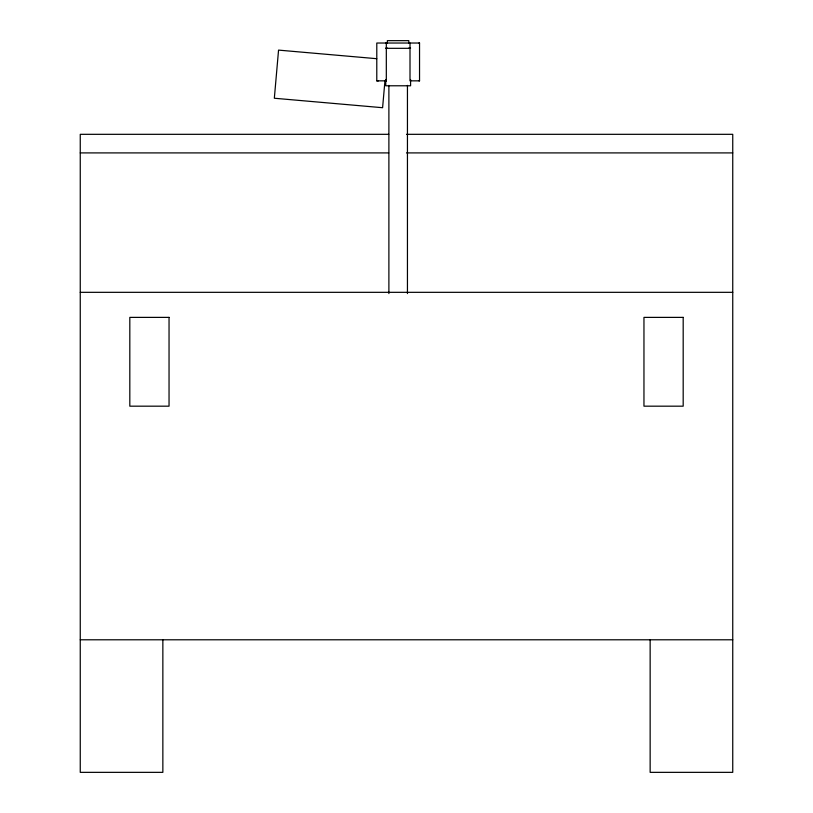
<?xml version="1.0" encoding="UTF-8"?>
<svg xmlns="http://www.w3.org/2000/svg" width="813" height="813" viewBox="0 0 813 813"><rect width="100%" height="100%" fill="white"/><g stroke="black" fill="none" stroke-linecap="round" stroke-linejoin="round"><path stroke-width="1.22" d="M378.441 80.843L376.785 80.843L376.795 43.028L419.538 43.028L419.538 80.843L410.006 80.843L410.006 43.028M376.785 80.843L386.317 80.843L386.317 43.028L385.748 43.028M384.976 80.558L382.598 107.712L274.337 98.241L278.554 50.111L376.744 58.699M385.748 48.079L387.364 48.079M408.807 48.079L410.585 48.079M386.185 48.323L410.138 48.323M388.726 134.318L80.253 134.318L80.253 772.35L162.854 772.35L162.854 639.79M406.5 134.318L732.747 134.318L732.747 772.35L650.146 772.35L650.146 639.79M80.253 152.905L388.726 152.905M406.5 152.905L732.747 152.905M80.253 292.324L732.747 292.324M80.253 639.79L732.747 639.79M418.969 43.028L419.538 43.028M418.959 80.843L419.538 80.843M385.738 80.843L386.317 80.843M410.585 79.501L410.585 85.782L385.748 85.782L385.748 79.501M408.807 43.13L408.807 40.65L387.364 40.65L387.364 43.13M407.445 85.385L407.445 293.574M388.888 85.385L388.888 293.574M169.043 317.385L129.816 317.385L129.816 406.175L169.043 406.175L169.043 317.385M683.184 317.385L643.957 317.385L643.957 406.175L683.184 406.175L683.184 317.385"/></g></svg>
